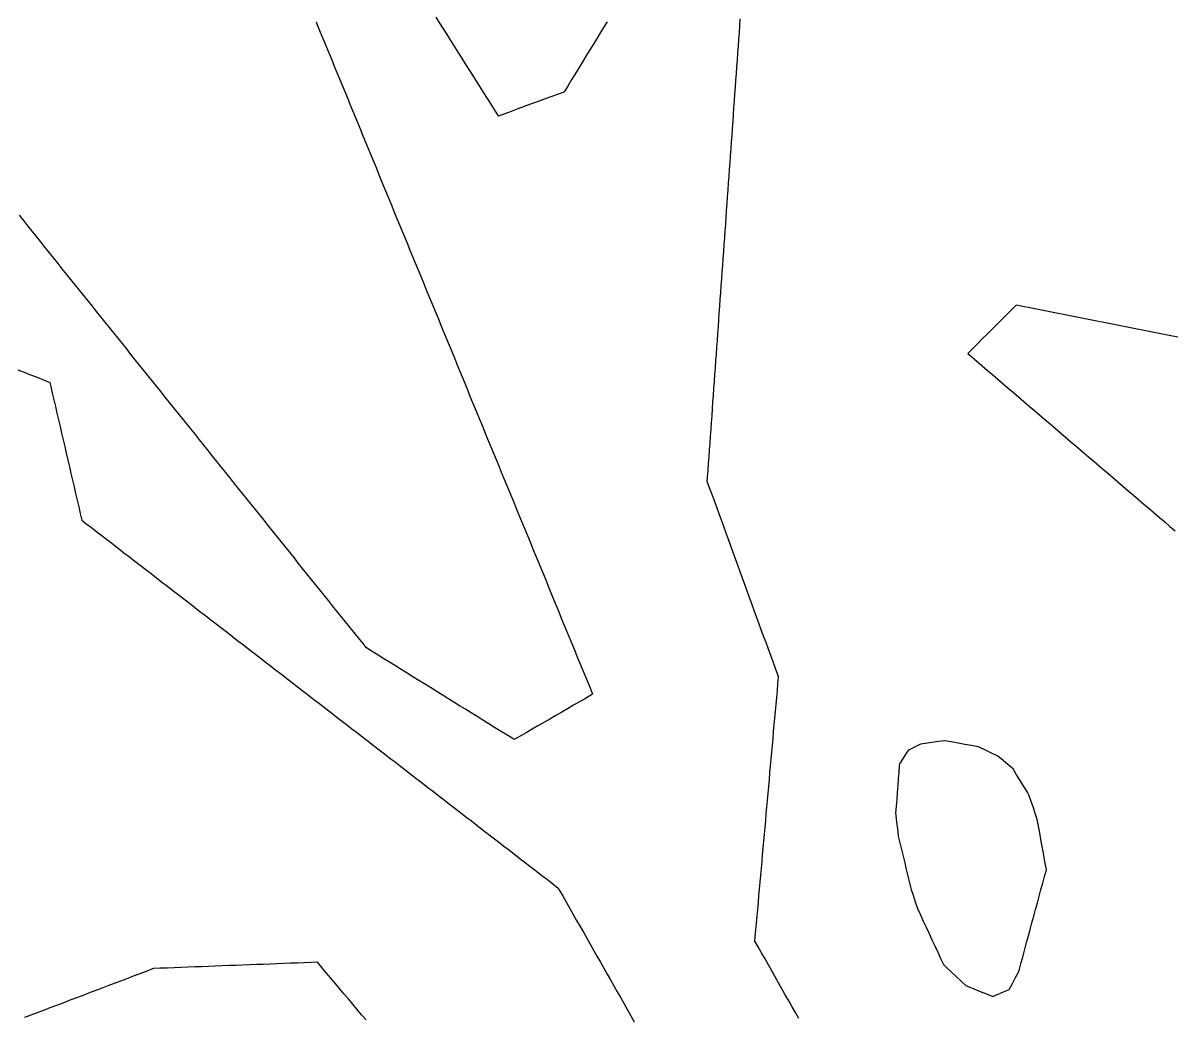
# Model space of a CAD drawing. Header units: millimetres. Extents: x 230 to 3347, y 514 to 5196.
# Drawn here: x 1375.1 to 1542.7, y 4253.3 to 4398.1 of the extents above; entities that cross this region are included whole.
import ezdxf

# ---------------------------------------------------------------- set-up
doc = ezdxf.new("R2010")
doc.units = ezdxf.units.MM
for name, color, linetype in [('ALL_ISLANDS', 7, 'Continuous'), ('OUTLINE_ISLAND_01', 7, 'Continuous'), ('OUTLINE_ISLAND_19', 7, 'Continuous')]:
    doc.layers.add(name, color=color, linetype=linetype)

msp = doc.modelspace()

# ---------------------------------------------------------------- linework, layer by layer
at = {"layer": 'ALL_ISLANDS'}
for points in [[(1417.828, 4398.2345), (1418.2086, 4397.3098), (1418.5892, 4396.385), (1418.9698, 4395.4603), (1419.3504, 4394.5355), (1419.731, 4393.6108), (1420.1116, 4392.6861), (1420.4922, 4391.7613), (1420.8728, 4390.8366), (1421.2534, 4389.9118), (1421.634, 4388.9871), (1422.0146, 4388.0624), (1422.3952, 4387.1376), (1422.7758, 4386.2129), (1423.1564, 4385.2881), (1423.537, 4384.3634), (1423.9176, 4383.4387), (1424.2982, 4382.5139), (1424.6788, 4381.5892), (1425.0594, 4380.6644), (1425.44, 4379.7397), (1425.8206, 4378.815), (1426.2012, 4377.8902), (1426.5818, 4376.9655), (1426.9624, 4376.0407), (1427.343, 4375.116), (1427.7236, 4374.1913), (1428.1042, 4373.2665), (1428.4848, 4372.3418), (1428.8654, 4371.417), (1429.246, 4370.4923), (1429.6266, 4369.5676), (1430.0072, 4368.6428), (1430.3878, 4367.7181), (1430.7684, 4366.7933), (1431.149, 4365.8686), (1431.5296, 4364.9439), (1431.9102, 4364.0191), (1432.2908, 4363.0944), (1432.6714, 4362.1696), (1433.052, 4361.2449), (1433.4326, 4360.3202), (1433.8132, 4359.3954), (1434.1938, 4358.4707), (1434.5744, 4357.546), (1434.955, 4356.6212), (1435.3356, 4355.6965), (1435.7162, 4354.7717), (1436.0968, 4353.847), (1436.4774, 4352.9223), (1436.858, 4351.9975), (1437.2386, 4351.0728), (1437.6192, 4350.148), (1437.9998, 4349.2233), (1438.3804, 4348.2986), (1438.761, 4347.3738), (1439.1416, 4346.4491), (1439.5222, 4345.5243), (1439.9028, 4344.5996), (1440.2834, 4343.6749), (1440.664, 4342.7501), (1441.0446, 4341.8254), (1441.4252, 4340.9006), (1441.8058, 4339.9759), (1442.1864, 4339.0512), (1442.567, 4338.1264), (1442.9476, 4337.2017), (1443.3282, 4336.2769), (1443.7088, 4335.3522), (1444.0894, 4334.4275), (1444.47, 4333.5027), (1444.8506, 4332.578), (1445.2312, 4331.6532), (1445.6118, 4330.7285), (1445.9925, 4329.8038), (1446.3731, 4328.879), (1446.7537, 4327.9543), (1447.1343, 4327.0295), (1447.5149, 4326.1048), (1447.8955, 4325.1801), (1448.2761, 4324.2553), (1448.6567, 4323.3306), (1449.0373, 4322.4058), (1449.4179, 4321.4811), (1449.7985, 4320.5564), (1450.1791, 4319.6316), (1450.5597, 4318.7069), (1450.9403, 4317.7821), (1451.3209, 4316.8574), (1451.7015, 4315.9327), (1452.0821, 4315.0079), (1452.4627, 4314.0832), (1452.8433, 4313.1585), (1453.2239, 4312.2337), (1453.6045, 4311.309), (1453.9851, 4310.3842), (1454.3657, 4309.4595), (1454.7463, 4308.5348), (1455.1269, 4307.61), (1455.5075, 4306.6853), (1455.8881, 4305.7605), (1456.2687, 4304.8358), (1456.6493, 4303.9111), (1457.0299, 4302.9863), (1457.4105, 4302.0616), (1457.7911, 4301.1368), (1458.1717, 4300.2121), (1457.9843, 4300.1034), (1457.1193, 4299.6017), (1456.2543, 4299.1), (1455.3893, 4298.5983), (1454.5242, 4298.0965), (1453.6592, 4297.5948), (1452.7942, 4297.0931), (1451.9292, 4296.5914), (1451.0641, 4296.0896), (1450.1991, 4295.5879), (1449.3341, 4295.0862), (1448.4691, 4294.5844), (1447.604, 4294.0827), (1446.739, 4293.581), (1446.4109, 4293.7846), (1445.5613, 4294.312), (1444.7116, 4294.8393), (1443.862, 4295.3667), (1443.0123, 4295.894), (1442.1627, 4296.4214), (1441.313, 4296.9487), (1440.4634, 4297.4761), (1439.6137, 4298.0034), (1438.764, 4298.5307), (1437.9144, 4299.0581), (1437.0647, 4299.5854), (1436.2151, 4300.1128), (1435.3654, 4300.6401), (1434.5158, 4301.1675), (1433.6661, 4301.6948), (1432.8165, 4302.2222), (1431.9668, 4302.7495), (1431.1172, 4303.2769), (1430.2675, 4303.8042), (1429.4179, 4304.3316), (1428.5682, 4304.8589), (1427.7186, 4305.3862), (1426.8689, 4305.9136), (1426.0193, 4306.4409), (1425.1696, 4306.9683), (1424.6362, 4307.633), (1424.0104, 4308.4129), (1423.3845, 4309.1928), (1422.7586, 4309.9727), (1422.1328, 4310.7527), (1421.5069, 4311.5326), (1420.881, 4312.3125), (1420.2551, 4313.0924), (1419.6293, 4313.8724), (1419.0034, 4314.6523), (1418.3775, 4315.4322), (1417.7516, 4316.2121), (1417.1258, 4316.9921), (1416.4999, 4317.772), (1415.874, 4318.5519), (1415.2481, 4319.3318), (1414.6223, 4320.1118), (1413.9964, 4320.8917), (1413.3705, 4321.6716), (1412.7446, 4322.4515), (1412.1188, 4323.2315), (1411.4929, 4324.0114), (1410.867, 4324.7913), (1410.2412, 4325.5712), (1409.6153, 4326.3512), (1408.9894, 4327.1311), (1408.3635, 4327.911), (1407.7377, 4328.6909), (1407.1118, 4329.4709), (1406.4859, 4330.2508), (1405.86, 4331.0307), (1405.2342, 4331.8106), (1404.6083, 4332.5906), (1403.9824, 4333.3705), (1403.3565, 4334.1504), (1402.7307, 4334.9303), (1402.1048, 4335.7103), (1401.4789, 4336.4902), (1400.853, 4337.2701), (1400.2272, 4338.05), (1399.6013, 4338.8299), (1398.9754, 4339.6099), (1398.3496, 4340.3898), (1397.7237, 4341.1697), (1397.0978, 4341.9496), (1396.4719, 4342.7296), (1395.8461, 4343.5095), (1395.2202, 4344.2894), (1394.5943, 4345.0693), (1393.9684, 4345.8493), (1393.3426, 4346.6292), (1392.7167, 4347.4091), (1392.0908, 4348.189), (1391.4649, 4348.969), (1390.8391, 4349.7489), (1390.2132, 4350.5288), (1389.5873, 4351.3087), (1388.9614, 4352.0887), (1388.3356, 4352.8686), (1387.7097, 4353.6485), (1387.0838, 4354.4284), (1386.458, 4355.2084), (1385.8321, 4355.9883), (1385.2062, 4356.7682), (1384.5803, 4357.5481), (1383.9545, 4358.3281), (1383.3286, 4359.108), (1382.7027, 4359.8879), (1382.0768, 4360.6678), (1381.451, 4361.4478), (1380.8251, 4362.2277), (1380.1992, 4363.0076), (1379.5733, 4363.7875), (1378.9475, 4364.5675), (1378.3216, 4365.3474), (1377.6957, 4366.1273), (1377.0699, 4366.9072), (1376.444, 4367.6872), (1375.8181, 4368.4671), (1375.1922, 4369.247), (1374.5664, 4370.0269)], [(1460.2899, 4398.2369), (1459.7668, 4397.3846), (1459.2437, 4396.5324), (1458.7206, 4395.6801), (1458.1975, 4394.8278), (1457.6744, 4393.9756), (1457.1513, 4393.1233), (1456.6282, 4392.271), (1456.1051, 4391.4187), (1455.582, 4390.5665), (1455.0589, 4389.7142), (1454.5358, 4388.8619), (1454.0127, 4388.0097), (1453.817, 4387.9375), (1452.8786, 4387.5918), (1451.9403, 4387.246), (1451.002, 4386.9003), (1450.0637, 4386.5546), (1449.1253, 4386.2088), (1448.187, 4385.8631), (1447.2487, 4385.5173), (1446.3103, 4385.1716), (1445.372, 4384.8258), (1444.4337, 4384.4801), (1444.4193, 4384.5029), (1443.8871, 4385.3495), (1443.3548, 4386.1961), (1442.8226, 4387.0427), (1442.2903, 4387.8892), (1441.758, 4388.7358), (1441.2258, 4389.5824), (1440.6935, 4390.429), (1440.1613, 4391.2756), (1439.629, 4392.1222), (1439.0967, 4392.9687), (1438.5645, 4393.8153), (1438.0322, 4394.6619), (1437.5, 4395.5085), (1436.9677, 4396.3551), (1436.4354, 4397.2016), (1435.9032, 4398.0482), (1435.3709, 4398.8948)], [(1488.2409, 4252.9151), (1487.748, 4253.7852), (1487.255, 4254.6553), (1486.7621, 4255.5254), (1486.2692, 4256.3955), (1485.7763, 4257.2655), (1485.2834, 4258.1356), (1484.7905, 4259.0057), (1484.2976, 4259.8758), (1483.8047, 4260.7459), (1483.3118, 4261.6159), (1482.8188, 4262.486), (1482.3259, 4263.3561), (1481.833, 4264.2262), (1481.8891, 4264.8513), (1481.9785, 4265.8473), (1482.0679, 4266.8433), (1482.1573, 4267.8393), (1482.2467, 4268.8353), (1482.3361, 4269.8313), (1482.4255, 4270.8273), (1482.5149, 4271.8233), (1482.6043, 4272.8193), (1482.6937, 4273.8153), (1482.7831, 4274.8113), (1482.8725, 4275.8073), (1482.9619, 4276.8032), (1483.0513, 4277.7992), (1483.1407, 4278.7952), (1483.2301, 4279.7912), (1483.3195, 4280.7872), (1483.4089, 4281.7832), (1483.4983, 4282.7792), (1483.5877, 4283.7752), (1483.6771, 4284.7712), (1483.7665, 4285.7672), (1483.8559, 4286.7632), (1483.9453, 4287.7592), (1484.0346, 4288.7552), (1484.124, 4289.7512), (1484.2134, 4290.7472), (1484.3028, 4291.7432), (1484.3922, 4292.7392), (1484.4816, 4293.7352), (1484.571, 4294.7312), (1484.6604, 4295.7272), (1484.7498, 4296.7232), (1484.8392, 4297.7192), (1484.9286, 4298.7152), (1485.018, 4299.7112), (1485.1074, 4300.7072), (1485.1968, 4301.7031), (1485.2862, 4302.6991), (1485.1678, 4303.0239), (1484.8253, 4303.9635), (1484.4829, 4304.903), (1484.1404, 4305.8425), (1483.7979, 4306.7821), (1483.4555, 4307.7216), (1483.113, 4308.6611), (1482.7706, 4309.6006), (1482.4281, 4310.5402), (1482.0856, 4311.4797), (1481.7432, 4312.4192), (1481.4007, 4313.3588), (1481.0582, 4314.2983), (1480.7158, 4315.2378), (1480.3733, 4316.1774), (1480.0308, 4317.1169), (1479.6884, 4318.0564), (1479.3459, 4318.9959), (1479.0034, 4319.9355), (1478.661, 4320.875), (1478.3185, 4321.8145), (1477.976, 4322.7541), (1477.6336, 4323.6936), (1477.2911, 4324.6331), (1476.9486, 4325.5727), (1476.6062, 4326.5122), (1476.2637, 4327.4517), (1475.9212, 4328.3913), (1475.5788, 4329.3308), (1475.2363, 4330.2703), (1474.8938, 4331.2098), (1474.9378, 4331.8254), (1475.009, 4332.8229), (1475.0803, 4333.8204), (1475.1515, 4334.8178), (1475.2227, 4335.8153), (1475.294, 4336.8127), (1475.3652, 4337.8102), (1475.4364, 4338.8077), (1475.5077, 4339.8051), (1475.5789, 4340.8026), (1475.6502, 4341.8), (1475.7214, 4342.7975), (1475.7926, 4343.795), (1475.8639, 4344.7924), (1475.9351, 4345.7899), (1476.0063, 4346.7873), (1476.0776, 4347.7848), (1476.1488, 4348.7823), (1476.22, 4349.7797), (1476.2913, 4350.7772), (1476.3625, 4351.7746), (1476.4338, 4352.7721), (1476.505, 4353.7696), (1476.5762, 4354.767), (1476.6475, 4355.7645), (1476.7187, 4356.7619), (1476.7899, 4357.7594), (1476.8612, 4358.7569), (1476.9324, 4359.7543), (1477.0036, 4360.7518), (1477.0749, 4361.7492), (1477.1461, 4362.7467), (1477.2174, 4363.7442), (1477.2886, 4364.7416), (1477.3598, 4365.7391), (1477.4311, 4366.7365), (1477.5023, 4367.734), (1477.5735, 4368.7314), (1477.6448, 4369.7289), (1477.716, 4370.7264), (1477.7872, 4371.7238), (1477.8585, 4372.7213), (1477.9297, 4373.7187), (1478.001, 4374.7162), (1478.0722, 4375.7137), (1478.1434, 4376.7111), (1478.2147, 4377.7086), (1478.2859, 4378.706), (1478.3571, 4379.7035), (1478.4284, 4380.701), (1478.4996, 4381.6984), (1478.5708, 4382.6959), (1478.6421, 4383.6933), (1478.7133, 4384.6908), (1478.7846, 4385.6883), (1478.8558, 4386.6857), (1478.927, 4387.6832), (1478.9983, 4388.6806), (1479.0695, 4389.6781), (1479.1407, 4390.6756), (1479.212, 4391.673), (1479.2832, 4392.6705), (1479.3544, 4393.6679), (1479.4257, 4394.6654), (1479.4969, 4395.6629), (1479.5682, 4396.6603), (1479.6394, 4397.6578), (1479.7106, 4398.6552)], [(1543.4948, 4352.2719), (1542.5139, 4352.466), (1541.5329, 4352.6602), (1540.5519, 4352.8544), (1539.571, 4353.0486), (1538.59, 4353.2427), (1537.609, 4353.4369), (1536.6281, 4353.6311), (1535.6471, 4353.8252), (1534.6661, 4354.0194), (1533.6852, 4354.2136), (1532.7042, 4354.4077), (1531.7232, 4354.6019), (1530.7423, 4354.7961), (1529.7613, 4354.9902), (1528.7803, 4355.1844), (1527.7994, 4355.3786), (1526.8184, 4355.5727), (1525.8374, 4355.7669), (1524.8564, 4355.9611), (1523.8755, 4356.1553), (1522.8945, 4356.3494), (1521.9135, 4356.5436), (1520.9326, 4356.7378), (1519.9516, 4356.9319), (1519.248, 4356.229), (1518.5406, 4355.5222), (1517.8332, 4354.8154), (1517.1257, 4354.1086), (1516.4183, 4353.4018), (1515.7109, 4352.695), (1515.0035, 4351.9882), (1514.296, 4351.2815), (1513.5886, 4350.5747), (1512.8812, 4349.8679), (1513.472, 4349.363), (1514.2322, 4348.7133), (1514.9924, 4348.0636), (1515.7525, 4347.4139), (1516.5127, 4346.7642), (1517.2729, 4346.1145), (1518.0331, 4345.4648), (1518.7933, 4344.8151), (1519.5535, 4344.1653), (1520.3137, 4343.5156), (1521.0739, 4342.8659), (1521.8341, 4342.2162), (1522.5942, 4341.5665), (1523.3544, 4340.9168), (1524.1146, 4340.2671), (1524.8748, 4339.6174), (1525.635, 4338.9677), (1526.3952, 4338.318), (1527.1554, 4337.6683), (1527.9156, 4337.0186), (1528.6758, 4336.3689), (1529.4359, 4335.7192), (1530.1961, 4335.0695), (1530.9563, 4334.4198), (1531.7165, 4333.7701), (1532.4767, 4333.1204), (1533.2369, 4332.4707), (1533.9971, 4331.821), (1534.7573, 4331.1713), (1535.5175, 4330.5216), (1536.2776, 4329.8719), (1537.0378, 4329.2222), (1537.798, 4328.5725), (1538.5582, 4327.9228), (1539.3184, 4327.2731), (1540.0786, 4326.6234), (1540.8388, 4325.9737), (1541.599, 4325.324), (1542.3592, 4324.6743), (1543.1194, 4324.0246)], [(1374.3539, 4347.5146), (1375.2822, 4347.1429), (1376.2105, 4346.7711), (1377.1389, 4346.3993), (1378.0672, 4346.0276), (1378.9955, 4345.6558), (1379.1341, 4345.0608), (1379.361, 4344.0869), (1379.5878, 4343.1129), (1379.8146, 4342.139), (1380.0415, 4341.1651), (1380.2683, 4340.1911), (1380.4952, 4339.2172), (1380.722, 4338.2433), (1380.9489, 4337.2693), (1381.1757, 4336.2954), (1381.4025, 4335.3215), (1381.6294, 4334.3475), (1381.8562, 4333.3736), (1382.0831, 4332.3997), (1382.3099, 4331.4257), (1382.5368, 4330.4518), (1382.7636, 4329.4779), (1382.9905, 4328.5039), (1383.2173, 4327.53), (1383.4441, 4326.5561), (1383.671, 4325.5822), (1384.2779, 4325.1137), (1385.0695, 4324.5026), (1385.8611, 4323.8916), (1386.6527, 4323.2806), (1387.4443, 4322.6695), (1388.2359, 4322.0585), (1389.0275, 4321.4475), (1389.8191, 4320.8364), (1390.6107, 4320.2254), (1391.4023, 4319.6144), (1392.1939, 4319.0033), (1392.9855, 4318.3923), (1393.7771, 4317.7812), (1394.5687, 4317.1702), (1395.3603, 4316.5592), (1396.1519, 4315.9481), (1396.9435, 4315.3371), (1397.7351, 4314.7261), (1398.5267, 4314.115), (1399.3183, 4313.504), (1400.1099, 4312.8929), (1400.9015, 4312.2819), (1401.6931, 4311.6709), (1402.4847, 4311.0598), (1403.2763, 4310.4488), (1404.0679, 4309.8378), (1404.8595, 4309.2267), (1405.6511, 4308.6157), (1406.4427, 4308.0046), (1407.2343, 4307.3936), (1408.0259, 4306.7826), (1408.8175, 4306.1715), (1409.6091, 4305.5605), (1410.4008, 4304.9495), (1411.1924, 4304.3384), (1411.984, 4303.7274), (1412.7756, 4303.1163), (1413.5672, 4302.5053), (1414.3588, 4301.8943), (1415.1504, 4301.2832), (1415.942, 4300.6722), (1416.7336, 4300.0612), (1417.5252, 4299.4501), (1418.3168, 4298.8391), (1419.1084, 4298.2281), (1419.9, 4297.617), (1420.6916, 4297.006), (1421.4832, 4296.3949), (1422.2748, 4295.7839), (1423.0664, 4295.1729), (1423.858, 4294.5618), (1424.6496, 4293.9508), (1425.4412, 4293.3398), (1426.2328, 4292.7287), (1427.0244, 4292.1177), (1427.816, 4291.5066), (1428.6076, 4290.8956), (1429.3992, 4290.2846), (1430.1908, 4289.6735), (1430.9824, 4289.0625), (1431.774, 4288.4515), (1432.5656, 4287.8404), (1433.3572, 4287.2294), (1434.1488, 4286.6183), (1434.9404, 4286.0073), (1435.732, 4285.3963), (1436.5236, 4284.7852), (1437.3152, 4284.1742), (1438.1068, 4283.5632), (1438.8984, 4282.9521), (1439.69, 4282.3411), (1440.4816, 4281.73), (1441.2732, 4281.119), (1442.0648, 4280.508), (1442.8564, 4279.8969), (1443.648, 4279.2859), (1444.4396, 4278.6749), (1445.2312, 4278.0638), (1446.0228, 4277.4528), (1446.8144, 4276.8418), (1447.606, 4276.2307), (1448.3976, 4275.6197), (1449.1892, 4275.0086), (1449.9808, 4274.3976), (1450.7724, 4273.7866), (1451.5641, 4273.1755), (1452.3557, 4272.5645), (1453.1473, 4271.9535), (1453.3598, 4271.5801), (1453.8546, 4270.7111), (1454.3494, 4269.8421), (1454.8442, 4268.9731), (1455.339, 4268.1041), (1455.8338, 4267.2351), (1456.3286, 4266.3661), (1456.8234, 4265.4971), (1457.3182, 4264.6281), (1457.813, 4263.7591), (1458.3078, 4262.8901), (1458.8027, 4262.0211), (1459.2975, 4261.1521), (1459.7923, 4260.2831), (1460.2871, 4259.4141), (1460.7819, 4258.545), (1461.2767, 4257.676), (1461.7715, 4256.807), (1462.2663, 4255.938), (1462.7611, 4255.069), (1463.2559, 4254.2), (1463.7507, 4253.331), (1464.2455, 4252.462)], [(1425.1257, 4252.7162), (1424.4815, 4253.4811), (1423.8374, 4254.246), (1423.1933, 4255.011), (1422.5492, 4255.7759), (1421.905, 4256.5408), (1421.2609, 4257.3057), (1420.6168, 4258.0706), (1419.9727, 4258.8355), (1419.3285, 4259.6005), (1418.6844, 4260.3654), (1418.0403, 4261.1303), (1417.12, 4261.0951), (1416.1208, 4261.0568), (1415.1215, 4261.0186), (1414.1222, 4260.9803), (1413.123, 4260.9421), (1412.1237, 4260.9038), (1411.1244, 4260.8656), (1410.1252, 4260.8273), (1409.1259, 4260.789), (1408.1266, 4260.7508), (1407.1274, 4260.7125), (1406.1281, 4260.6743), (1405.1288, 4260.636), (1404.1295, 4260.5978), (1403.1303, 4260.5595), (1402.131, 4260.5213), (1401.1317, 4260.483), (1400.1325, 4260.4447), (1399.1332, 4260.4065), (1398.1339, 4260.3682), (1397.1347, 4260.33), (1396.1354, 4260.2917), (1395.1361, 4260.2535), (1394.1369, 4260.2152), (1393.9868, 4260.1582), (1393.0519, 4259.8032), (1392.1171, 4259.4482), (1391.1822, 4259.0932), (1390.2473, 4258.7381), (1389.3125, 4258.3831), (1388.3776, 4258.0281), (1387.4428, 4257.6731), (1386.5079, 4257.318), (1385.5731, 4256.963), (1384.6382, 4256.608), (1383.7033, 4256.253), (1382.7685, 4255.898), (1381.8336, 4255.5429), (1380.8988, 4255.1879), (1379.9639, 4254.8329), (1379.0291, 4254.4779), (1378.0942, 4254.1228), (1377.1593, 4253.7678), (1376.2245, 4253.4128), (1375.2896, 4253.0578)]]:
    msp.add_lwpolyline(points, dxfattribs=at)
msp.add_lwpolyline([(1506.0049, 4292.937), (1505.1105, 4292.4898), (1504.2161, 4292.0426), (1504.0118, 4291.7332), (1503.4608, 4290.8987), (1502.9098, 4290.0642), (1502.8935, 4289.8493), (1502.8175, 4288.8522), (1502.7415, 4287.8551), (1502.6655, 4286.858), (1502.5895, 4285.8609), (1502.5136, 4284.8638), (1502.4376, 4283.8667), (1502.3616, 4282.8696), (1502.3952, 4282.556), (1502.502, 4281.5617), (1502.6087, 4280.5674), (1502.7154, 4279.5731), (1502.7347, 4279.4942), (1502.9719, 4278.5227), (1503.2091, 4277.5513), (1503.4463, 4276.5798), (1503.6835, 4275.6083), (1503.9207, 4274.6369), (1504.158, 4273.6654), (1504.3952, 4272.694), (1504.6324, 4271.7225), (1504.9082, 4270.888), (1505.222, 4269.9385), (1505.5358, 4268.989), (1505.5527, 4268.9525), (1505.9726, 4268.0449), (1506.3924, 4267.1373), (1506.8123, 4266.2298), (1507.2322, 4265.3222), (1507.6521, 4264.4146), (1508.072, 4263.507), (1508.4919, 4262.5995), (1508.9118, 4261.6919), (1509.3317, 4260.7843), (1509.7142, 4260.4284), (1510.4464, 4259.7472), (1511.1785, 4259.0661), (1511.9106, 4258.3849), (1512.6428, 4257.7038), (1512.8296, 4257.6287), (1513.7575, 4257.2558), (1514.6854, 4256.883), (1515.6132, 4256.5101), (1516.5411, 4256.1372), (1517.0826, 4256.3682), (1518.0025, 4256.7605), (1518.9223, 4257.1528), (1519.3825, 4258.0208), (1519.851, 4258.9043), (1520.3195, 4259.7878), (1520.4144, 4260.1376), (1520.6762, 4261.1028), (1520.9379, 4262.0679), (1521.1997, 4263.033), (1521.4615, 4263.9981), (1521.7232, 4264.9633), (1521.985, 4265.9284), (1522.2468, 4266.8935), (1522.5086, 4267.8587), (1522.7703, 4268.8238), (1523.0321, 4269.7889), (1523.2939, 4270.7541), (1523.5557, 4271.7192), (1523.8174, 4272.6843), (1524.0792, 4273.6494), (1524.341, 4274.6146), (1524.2583, 4275.0709), (1524.0801, 4276.0549), (1523.9019, 4277.0389), (1523.7237, 4278.0229), (1523.5456, 4279.0069), (1523.3674, 4279.9909), (1523.1892, 4280.9749), (1523.011, 4281.9588), (1522.7646, 4282.6865), (1522.444, 4283.6337), (1522.1233, 4284.5809), (1521.8027, 4285.5281), (1521.5694, 4285.9117), (1521.0498, 4286.7661), (1520.5302, 4287.6205), (1520.0106, 4288.4749), (1519.491, 4289.3293), (1518.7963, 4289.9111), (1518.0296, 4290.5531), (1517.2629, 4291.1951), (1517.1558, 4291.2456), (1516.251, 4291.6716), (1515.3463, 4292.0975), (1514.4416, 4292.5235), (1514.4127, 4292.5287), (1513.4287, 4292.7065), (1512.4446, 4292.8843), (1511.4605, 4293.0621), (1510.4765, 4293.2399), (1509.4924, 4293.4177), (1508.6308, 4293.2989), (1507.6402, 4293.1624), (1506.6496, 4293.0259)], close=True, dxfattribs=at)
at = {"layer": 'OUTLINE_ISLAND_01'}
for points in [[(1417.828, 4398.2345), (1418.2086, 4397.3098), (1418.5892, 4396.385), (1418.9698, 4395.4603), (1419.3504, 4394.5355), (1419.731, 4393.6108), (1420.1116, 4392.6861), (1420.4922, 4391.7613), (1420.8728, 4390.8366), (1421.2534, 4389.9118), (1421.634, 4388.9871), (1422.0146, 4388.0624), (1422.3952, 4387.1376), (1422.7758, 4386.2129), (1423.1564, 4385.2881), (1423.537, 4384.3634), (1423.9176, 4383.4387), (1424.2982, 4382.5139), (1424.6788, 4381.5892), (1425.0594, 4380.6644), (1425.44, 4379.7397), (1425.8206, 4378.815), (1426.2012, 4377.8902), (1426.5818, 4376.9655), (1426.9624, 4376.0407), (1427.343, 4375.116), (1427.7236, 4374.1913), (1428.1042, 4373.2665), (1428.4848, 4372.3418), (1428.8654, 4371.417), (1429.246, 4370.4923), (1429.6266, 4369.5676), (1430.0072, 4368.6428), (1430.3878, 4367.7181), (1430.7684, 4366.7933), (1431.149, 4365.8686), (1431.5296, 4364.9439), (1431.9102, 4364.0191), (1432.2908, 4363.0944), (1432.6714, 4362.1696), (1433.052, 4361.2449), (1433.4326, 4360.3202), (1433.8132, 4359.3954), (1434.1938, 4358.4707), (1434.5744, 4357.546), (1434.955, 4356.6212), (1435.3356, 4355.6965), (1435.7162, 4354.7717), (1436.0968, 4353.847), (1436.4774, 4352.9223), (1436.858, 4351.9975), (1437.2386, 4351.0728), (1437.6192, 4350.148), (1437.9998, 4349.2233), (1438.3804, 4348.2986), (1438.761, 4347.3738), (1439.1416, 4346.4491), (1439.5222, 4345.5243), (1439.9028, 4344.5996), (1440.2834, 4343.6749), (1440.664, 4342.7501), (1441.0446, 4341.8254), (1441.4252, 4340.9006), (1441.8058, 4339.9759), (1442.1864, 4339.0512), (1442.567, 4338.1264), (1442.9476, 4337.2017), (1443.3282, 4336.2769), (1443.7088, 4335.3522), (1444.0894, 4334.4275), (1444.47, 4333.5027), (1444.8506, 4332.578), (1445.2312, 4331.6532), (1445.6118, 4330.7285), (1445.9925, 4329.8038), (1446.3731, 4328.879), (1446.7537, 4327.9543), (1447.1343, 4327.0295), (1447.5149, 4326.1048), (1447.8955, 4325.1801), (1448.2761, 4324.2553), (1448.6567, 4323.3306), (1449.0373, 4322.4058), (1449.4179, 4321.4811), (1449.7985, 4320.5564), (1450.1791, 4319.6316), (1450.5597, 4318.7069), (1450.9403, 4317.7821), (1451.3209, 4316.8574), (1451.7015, 4315.9327), (1452.0821, 4315.0079), (1452.4627, 4314.0832), (1452.8433, 4313.1585), (1453.2239, 4312.2337), (1453.6045, 4311.309), (1453.9851, 4310.3842), (1454.3657, 4309.4595), (1454.7463, 4308.5348), (1455.1269, 4307.61), (1455.5075, 4306.6853), (1455.8881, 4305.7605), (1456.2687, 4304.8358), (1456.6493, 4303.9111), (1457.0299, 4302.9863), (1457.4105, 4302.0616), (1457.7911, 4301.1368), (1458.1717, 4300.2121), (1457.9843, 4300.1034), (1457.1193, 4299.6017), (1456.2543, 4299.1), (1455.3893, 4298.5983), (1454.5242, 4298.0965), (1453.6592, 4297.5948), (1452.7942, 4297.0931), (1451.9292, 4296.5914), (1451.0641, 4296.0896), (1450.1991, 4295.5879), (1449.3341, 4295.0862), (1448.4691, 4294.5844), (1447.604, 4294.0827), (1446.739, 4293.581), (1446.4109, 4293.7846), (1445.5613, 4294.312), (1444.7116, 4294.8393), (1443.862, 4295.3667), (1443.0123, 4295.894), (1442.1627, 4296.4214), (1441.313, 4296.9487), (1440.4634, 4297.4761), (1439.6137, 4298.0034), (1438.764, 4298.5307), (1437.9144, 4299.0581), (1437.0647, 4299.5854), (1436.2151, 4300.1128), (1435.3654, 4300.6401), (1434.5158, 4301.1675), (1433.6661, 4301.6948), (1432.8165, 4302.2222), (1431.9668, 4302.7495), (1431.1172, 4303.2769), (1430.2675, 4303.8042), (1429.4179, 4304.3316), (1428.5682, 4304.8589), (1427.7186, 4305.3862), (1426.8689, 4305.9136), (1426.0193, 4306.4409), (1425.1696, 4306.9683), (1424.6362, 4307.633), (1424.0104, 4308.4129), (1423.3845, 4309.1928), (1422.7586, 4309.9727), (1422.1328, 4310.7527), (1421.5069, 4311.5326), (1420.881, 4312.3125), (1420.2551, 4313.0924), (1419.6293, 4313.8724), (1419.0034, 4314.6523), (1418.3775, 4315.4322), (1417.7516, 4316.2121), (1417.1258, 4316.9921), (1416.4999, 4317.772), (1415.874, 4318.5519), (1415.2481, 4319.3318), (1414.6223, 4320.1118), (1413.9964, 4320.8917), (1413.3705, 4321.6716), (1412.7446, 4322.4515), (1412.1188, 4323.2315), (1411.4929, 4324.0114), (1410.867, 4324.7913), (1410.2412, 4325.5712), (1409.6153, 4326.3512), (1408.9894, 4327.1311), (1408.3635, 4327.911), (1407.7377, 4328.6909), (1407.1118, 4329.4709), (1406.4859, 4330.2508), (1405.86, 4331.0307), (1405.2342, 4331.8106), (1404.6083, 4332.5906), (1403.9824, 4333.3705), (1403.3565, 4334.1504), (1402.7307, 4334.9303), (1402.1048, 4335.7103), (1401.4789, 4336.4902), (1400.853, 4337.2701), (1400.2272, 4338.05), (1399.6013, 4338.8299), (1398.9754, 4339.6099), (1398.3496, 4340.3898), (1397.7237, 4341.1697), (1397.0978, 4341.9496), (1396.4719, 4342.7296), (1395.8461, 4343.5095), (1395.2202, 4344.2894), (1394.5943, 4345.0693), (1393.9684, 4345.8493), (1393.3426, 4346.6292), (1392.7167, 4347.4091), (1392.0908, 4348.189), (1391.4649, 4348.969), (1390.8391, 4349.7489), (1390.2132, 4350.5288), (1389.5873, 4351.3087), (1388.9614, 4352.0887), (1388.3356, 4352.8686), (1387.7097, 4353.6485), (1387.0838, 4354.4284), (1386.458, 4355.2084), (1385.8321, 4355.9883), (1385.2062, 4356.7682), (1384.5803, 4357.5481), (1383.9545, 4358.3281), (1383.3286, 4359.108), (1382.7027, 4359.8879), (1382.0768, 4360.6678), (1381.451, 4361.4478), (1380.8251, 4362.2277), (1380.1992, 4363.0076), (1379.5733, 4363.7875), (1378.9475, 4364.5675), (1378.3216, 4365.3474), (1377.6957, 4366.1273), (1377.0699, 4366.9072), (1376.444, 4367.6872), (1375.8181, 4368.4671), (1375.1922, 4369.247), (1374.5664, 4370.0269)], [(1460.2899, 4398.2369), (1459.7668, 4397.3846), (1459.2437, 4396.5324), (1458.7206, 4395.6801), (1458.1975, 4394.8278), (1457.6744, 4393.9756), (1457.1513, 4393.1233), (1456.6282, 4392.271), (1456.1051, 4391.4187), (1455.582, 4390.5665), (1455.0589, 4389.7142), (1454.5358, 4388.8619), (1454.0127, 4388.0097), (1453.817, 4387.9375), (1452.8786, 4387.5918), (1451.9403, 4387.246), (1451.002, 4386.9003), (1450.0637, 4386.5546), (1449.1253, 4386.2088), (1448.187, 4385.8631), (1447.2487, 4385.5173), (1446.3103, 4385.1716), (1445.372, 4384.8258), (1444.4337, 4384.4801), (1444.4193, 4384.5029), (1443.8871, 4385.3495), (1443.3548, 4386.1961), (1442.8226, 4387.0427), (1442.2903, 4387.8892), (1441.758, 4388.7358), (1441.2258, 4389.5824), (1440.6935, 4390.429), (1440.1613, 4391.2756), (1439.629, 4392.1222), (1439.0967, 4392.9687), (1438.5645, 4393.8153), (1438.0322, 4394.6619), (1437.5, 4395.5085), (1436.9677, 4396.3551), (1436.4354, 4397.2016), (1435.9032, 4398.0482), (1435.3709, 4398.8948)], [(1488.2409, 4252.9151), (1487.748, 4253.7852), (1487.255, 4254.6553), (1486.7621, 4255.5254), (1486.2692, 4256.3955), (1485.7763, 4257.2655), (1485.2834, 4258.1356), (1484.7905, 4259.0057), (1484.2976, 4259.8758), (1483.8047, 4260.7459), (1483.3118, 4261.6159), (1482.8188, 4262.486), (1482.3259, 4263.3561), (1481.833, 4264.2262), (1481.8891, 4264.8513), (1481.9785, 4265.8473), (1482.0679, 4266.8433), (1482.1573, 4267.8393), (1482.2467, 4268.8353), (1482.3361, 4269.8313), (1482.4255, 4270.8273), (1482.5149, 4271.8233), (1482.6043, 4272.8193), (1482.6937, 4273.8153), (1482.7831, 4274.8113), (1482.8725, 4275.8073), (1482.9619, 4276.8032), (1483.0513, 4277.7992), (1483.1407, 4278.7952), (1483.2301, 4279.7912), (1483.3195, 4280.7872), (1483.4089, 4281.7832), (1483.4983, 4282.7792), (1483.5877, 4283.7752), (1483.6771, 4284.7712), (1483.7665, 4285.7672), (1483.8559, 4286.7632), (1483.9453, 4287.7592), (1484.0346, 4288.7552), (1484.124, 4289.7512), (1484.2134, 4290.7472), (1484.3028, 4291.7432), (1484.3922, 4292.7392), (1484.4816, 4293.7352), (1484.571, 4294.7312), (1484.6604, 4295.7272), (1484.7498, 4296.7232), (1484.8392, 4297.7192), (1484.9286, 4298.7152), (1485.018, 4299.7112), (1485.1074, 4300.7072), (1485.1968, 4301.7031), (1485.2862, 4302.6991), (1485.1678, 4303.0239), (1484.8253, 4303.9635), (1484.4829, 4304.903), (1484.1404, 4305.8425), (1483.7979, 4306.7821), (1483.4555, 4307.7216), (1483.113, 4308.6611), (1482.7706, 4309.6006), (1482.4281, 4310.5402), (1482.0856, 4311.4797), (1481.7432, 4312.4192), (1481.4007, 4313.3588), (1481.0582, 4314.2983), (1480.7158, 4315.2378), (1480.3733, 4316.1774), (1480.0308, 4317.1169), (1479.6884, 4318.0564), (1479.3459, 4318.9959), (1479.0034, 4319.9355), (1478.661, 4320.875), (1478.3185, 4321.8145), (1477.976, 4322.7541), (1477.6336, 4323.6936), (1477.2911, 4324.6331), (1476.9486, 4325.5727), (1476.6062, 4326.5122), (1476.2637, 4327.4517), (1475.9212, 4328.3913), (1475.5788, 4329.3308), (1475.2363, 4330.2703), (1474.8938, 4331.2098), (1474.9378, 4331.8254), (1475.009, 4332.8229), (1475.0803, 4333.8204), (1475.1515, 4334.8178), (1475.2227, 4335.8153), (1475.294, 4336.8127), (1475.3652, 4337.8102), (1475.4364, 4338.8077), (1475.5077, 4339.8051), (1475.5789, 4340.8026), (1475.6502, 4341.8), (1475.7214, 4342.7975), (1475.7926, 4343.795), (1475.8639, 4344.7924), (1475.9351, 4345.7899), (1476.0063, 4346.7873), (1476.0776, 4347.7848), (1476.1488, 4348.7823), (1476.22, 4349.7797), (1476.2913, 4350.7772), (1476.3625, 4351.7746), (1476.4338, 4352.7721), (1476.505, 4353.7696), (1476.5762, 4354.767), (1476.6475, 4355.7645), (1476.7187, 4356.7619), (1476.7899, 4357.7594), (1476.8612, 4358.7569), (1476.9324, 4359.7543), (1477.0036, 4360.7518), (1477.0749, 4361.7492), (1477.1461, 4362.7467), (1477.2174, 4363.7442), (1477.2886, 4364.7416), (1477.3598, 4365.7391), (1477.4311, 4366.7365), (1477.5023, 4367.734), (1477.5735, 4368.7314), (1477.6448, 4369.7289), (1477.716, 4370.7264), (1477.7872, 4371.7238), (1477.8585, 4372.7213), (1477.9297, 4373.7187), (1478.001, 4374.7162), (1478.0722, 4375.7137), (1478.1434, 4376.7111), (1478.2147, 4377.7086), (1478.2859, 4378.706), (1478.3571, 4379.7035), (1478.4284, 4380.701), (1478.4996, 4381.6984), (1478.5708, 4382.6959), (1478.6421, 4383.6933), (1478.7133, 4384.6908), (1478.7846, 4385.6883), (1478.8558, 4386.6857), (1478.927, 4387.6832), (1478.9983, 4388.6806), (1479.0695, 4389.6781), (1479.1407, 4390.6756), (1479.212, 4391.673), (1479.2832, 4392.6705), (1479.3544, 4393.6679), (1479.4257, 4394.6654), (1479.4969, 4395.6629), (1479.5682, 4396.6603), (1479.6394, 4397.6578), (1479.7106, 4398.6552)], [(1543.4948, 4352.2719), (1542.5139, 4352.466), (1541.5329, 4352.6602), (1540.5519, 4352.8544), (1539.571, 4353.0486), (1538.59, 4353.2427), (1537.609, 4353.4369), (1536.6281, 4353.6311), (1535.6471, 4353.8252), (1534.6661, 4354.0194), (1533.6852, 4354.2136), (1532.7042, 4354.4077), (1531.7232, 4354.6019), (1530.7423, 4354.7961), (1529.7613, 4354.9902), (1528.7803, 4355.1844), (1527.7994, 4355.3786), (1526.8184, 4355.5727), (1525.8374, 4355.7669), (1524.8564, 4355.9611), (1523.8755, 4356.1553), (1522.8945, 4356.3494), (1521.9135, 4356.5436), (1520.9326, 4356.7378), (1519.9516, 4356.9319), (1519.248, 4356.229), (1518.5406, 4355.5222), (1517.8332, 4354.8154), (1517.1257, 4354.1086), (1516.4183, 4353.4018), (1515.7109, 4352.695), (1515.0035, 4351.9882), (1514.296, 4351.2815), (1513.5886, 4350.5747), (1512.8812, 4349.8679), (1513.472, 4349.363), (1514.2322, 4348.7133), (1514.9924, 4348.0636), (1515.7525, 4347.4139), (1516.5127, 4346.7642), (1517.2729, 4346.1145), (1518.0331, 4345.4648), (1518.7933, 4344.8151), (1519.5535, 4344.1653), (1520.3137, 4343.5156), (1521.0739, 4342.8659), (1521.8341, 4342.2162), (1522.5942, 4341.5665), (1523.3544, 4340.9168), (1524.1146, 4340.2671), (1524.8748, 4339.6174), (1525.635, 4338.9677), (1526.3952, 4338.318), (1527.1554, 4337.6683), (1527.9156, 4337.0186), (1528.6758, 4336.3689), (1529.4359, 4335.7192), (1530.1961, 4335.0695), (1530.9563, 4334.4198), (1531.7165, 4333.7701), (1532.4767, 4333.1204), (1533.2369, 4332.4707), (1533.9971, 4331.821), (1534.7573, 4331.1713), (1535.5175, 4330.5216), (1536.2776, 4329.8719), (1537.0378, 4329.2222), (1537.798, 4328.5725), (1538.5582, 4327.9228), (1539.3184, 4327.2731), (1540.0786, 4326.6234), (1540.8388, 4325.9737), (1541.599, 4325.324), (1542.3592, 4324.6743), (1543.1194, 4324.0246)], [(1374.3539, 4347.5146), (1375.2822, 4347.1429), (1376.2105, 4346.7711), (1377.1389, 4346.3993), (1378.0672, 4346.0276), (1378.9955, 4345.6558), (1379.1341, 4345.0608), (1379.361, 4344.0869), (1379.5878, 4343.1129), (1379.8146, 4342.139), (1380.0415, 4341.1651), (1380.2683, 4340.1911), (1380.4952, 4339.2172), (1380.722, 4338.2433), (1380.9489, 4337.2693), (1381.1757, 4336.2954), (1381.4025, 4335.3215), (1381.6294, 4334.3475), (1381.8562, 4333.3736), (1382.0831, 4332.3997), (1382.3099, 4331.4257), (1382.5368, 4330.4518), (1382.7636, 4329.4779), (1382.9905, 4328.5039), (1383.2173, 4327.53), (1383.4441, 4326.5561), (1383.671, 4325.5822), (1384.2779, 4325.1137), (1385.0695, 4324.5026), (1385.8611, 4323.8916), (1386.6527, 4323.2806), (1387.4443, 4322.6695), (1388.2359, 4322.0585), (1389.0275, 4321.4475), (1389.8191, 4320.8364), (1390.6107, 4320.2254), (1391.4023, 4319.6144), (1392.1939, 4319.0033), (1392.9855, 4318.3923), (1393.7771, 4317.7812), (1394.5687, 4317.1702), (1395.3603, 4316.5592), (1396.1519, 4315.9481), (1396.9435, 4315.3371), (1397.7351, 4314.7261), (1398.5267, 4314.115), (1399.3183, 4313.504), (1400.1099, 4312.8929), (1400.9015, 4312.2819), (1401.6931, 4311.6709), (1402.4847, 4311.0598), (1403.2763, 4310.4488), (1404.0679, 4309.8378), (1404.8595, 4309.2267), (1405.6511, 4308.6157), (1406.4427, 4308.0046), (1407.2343, 4307.3936), (1408.0259, 4306.7826), (1408.8175, 4306.1715), (1409.6091, 4305.5605), (1410.4008, 4304.9495), (1411.1924, 4304.3384), (1411.984, 4303.7274), (1412.7756, 4303.1163), (1413.5672, 4302.5053), (1414.3588, 4301.8943), (1415.1504, 4301.2832), (1415.942, 4300.6722), (1416.7336, 4300.0612), (1417.5252, 4299.4501), (1418.3168, 4298.8391), (1419.1084, 4298.2281), (1419.9, 4297.617), (1420.6916, 4297.006), (1421.4832, 4296.3949), (1422.2748, 4295.7839), (1423.0664, 4295.1729), (1423.858, 4294.5618), (1424.6496, 4293.9508), (1425.4412, 4293.3398), (1426.2328, 4292.7287), (1427.0244, 4292.1177), (1427.816, 4291.5066), (1428.6076, 4290.8956), (1429.3992, 4290.2846), (1430.1908, 4289.6735), (1430.9824, 4289.0625), (1431.774, 4288.4515), (1432.5656, 4287.8404), (1433.3572, 4287.2294), (1434.1488, 4286.6183), (1434.9404, 4286.0073), (1435.732, 4285.3963), (1436.5236, 4284.7852), (1437.3152, 4284.1742), (1438.1068, 4283.5632), (1438.8984, 4282.9521), (1439.69, 4282.3411), (1440.4816, 4281.73), (1441.2732, 4281.119), (1442.0648, 4280.508), (1442.8564, 4279.8969), (1443.648, 4279.2859), (1444.4396, 4278.6749), (1445.2312, 4278.0638), (1446.0228, 4277.4528), (1446.8144, 4276.8418), (1447.606, 4276.2307), (1448.3976, 4275.6197), (1449.1892, 4275.0086), (1449.9808, 4274.3976), (1450.7724, 4273.7866), (1451.5641, 4273.1755), (1452.3557, 4272.5645), (1453.1473, 4271.9535), (1453.3598, 4271.5801), (1453.8546, 4270.7111), (1454.3494, 4269.8421), (1454.8442, 4268.9731), (1455.339, 4268.1041), (1455.8338, 4267.2351), (1456.3286, 4266.3661), (1456.8234, 4265.4971), (1457.3182, 4264.6281), (1457.813, 4263.7591), (1458.3078, 4262.8901), (1458.8027, 4262.0211), (1459.2975, 4261.1521), (1459.7923, 4260.2831), (1460.2871, 4259.4141), (1460.7819, 4258.545), (1461.2767, 4257.676), (1461.7715, 4256.807), (1462.2663, 4255.938), (1462.7611, 4255.069), (1463.2559, 4254.2), (1463.7507, 4253.331), (1464.2455, 4252.462)], [(1425.1257, 4252.7162), (1424.4815, 4253.4811), (1423.8374, 4254.246), (1423.1933, 4255.011), (1422.5492, 4255.7759), (1421.905, 4256.5408), (1421.2609, 4257.3057), (1420.6168, 4258.0706), (1419.9727, 4258.8355), (1419.3285, 4259.6005), (1418.6844, 4260.3654), (1418.0403, 4261.1303), (1417.12, 4261.0951), (1416.1208, 4261.0568), (1415.1215, 4261.0186), (1414.1222, 4260.9803), (1413.123, 4260.9421), (1412.1237, 4260.9038), (1411.1244, 4260.8656), (1410.1252, 4260.8273), (1409.1259, 4260.789), (1408.1266, 4260.7508), (1407.1274, 4260.7125), (1406.1281, 4260.6743), (1405.1288, 4260.636), (1404.1295, 4260.5978), (1403.1303, 4260.5595), (1402.131, 4260.5213), (1401.1317, 4260.483), (1400.1325, 4260.4447), (1399.1332, 4260.4065), (1398.1339, 4260.3682), (1397.1347, 4260.33), (1396.1354, 4260.2917), (1395.1361, 4260.2535), (1394.1369, 4260.2152), (1393.9868, 4260.1582), (1393.0519, 4259.8032), (1392.1171, 4259.4482), (1391.1822, 4259.0932), (1390.2473, 4258.7381), (1389.3125, 4258.3831), (1388.3776, 4258.0281), (1387.4428, 4257.6731), (1386.5079, 4257.318), (1385.5731, 4256.963), (1384.6382, 4256.608), (1383.7033, 4256.253), (1382.7685, 4255.898), (1381.8336, 4255.5429), (1380.8988, 4255.1879), (1379.9639, 4254.8329), (1379.0291, 4254.4779), (1378.0942, 4254.1228), (1377.1593, 4253.7678), (1376.2245, 4253.4128), (1375.2896, 4253.0578)]]:
    msp.add_lwpolyline(points, dxfattribs=at)
at = {"layer": 'OUTLINE_ISLAND_19'}
msp.add_lwpolyline([(1506.0049, 4292.937), (1505.1105, 4292.4898), (1504.2161, 4292.0426), (1504.0118, 4291.7332), (1503.4608, 4290.8987), (1502.9098, 4290.0642), (1502.8935, 4289.8493), (1502.8175, 4288.8522), (1502.7415, 4287.8551), (1502.6655, 4286.858), (1502.5895, 4285.8609), (1502.5136, 4284.8638), (1502.4376, 4283.8667), (1502.3616, 4282.8696), (1502.3952, 4282.556), (1502.502, 4281.5617), (1502.6087, 4280.5674), (1502.7154, 4279.5731), (1502.7347, 4279.4942), (1502.9719, 4278.5227), (1503.2091, 4277.5513), (1503.4463, 4276.5798), (1503.6835, 4275.6083), (1503.9207, 4274.6369), (1504.158, 4273.6654), (1504.3952, 4272.694), (1504.6324, 4271.7225), (1504.9082, 4270.888), (1505.222, 4269.9385), (1505.5358, 4268.989), (1505.5527, 4268.9525), (1505.9726, 4268.0449), (1506.3924, 4267.1373), (1506.8123, 4266.2298), (1507.2322, 4265.3222), (1507.6521, 4264.4146), (1508.072, 4263.507), (1508.4919, 4262.5995), (1508.9118, 4261.6919), (1509.3317, 4260.7843), (1509.7142, 4260.4284), (1510.4464, 4259.7472), (1511.1785, 4259.0661), (1511.9106, 4258.3849), (1512.6428, 4257.7038), (1512.8296, 4257.6287), (1513.7575, 4257.2558), (1514.6854, 4256.883), (1515.6132, 4256.5101), (1516.5411, 4256.1372), (1517.0826, 4256.3682), (1518.0025, 4256.7605), (1518.9223, 4257.1528), (1519.3825, 4258.0208), (1519.851, 4258.9043), (1520.3195, 4259.7878), (1520.4144, 4260.1376), (1520.6762, 4261.1028), (1520.9379, 4262.0679), (1521.1997, 4263.033), (1521.4615, 4263.9981), (1521.7232, 4264.9633), (1521.985, 4265.9284), (1522.2468, 4266.8935), (1522.5086, 4267.8587), (1522.7703, 4268.8238), (1523.0321, 4269.7889), (1523.2939, 4270.7541), (1523.5557, 4271.7192), (1523.8174, 4272.6843), (1524.0792, 4273.6494), (1524.341, 4274.6146), (1524.2583, 4275.0709), (1524.0801, 4276.0549), (1523.9019, 4277.0389), (1523.7237, 4278.0229), (1523.5456, 4279.0069), (1523.3674, 4279.9909), (1523.1892, 4280.9749), (1523.011, 4281.9588), (1522.7646, 4282.6865), (1522.444, 4283.6337), (1522.1233, 4284.5809), (1521.8027, 4285.5281), (1521.5694, 4285.9117), (1521.0498, 4286.7661), (1520.5302, 4287.6205), (1520.0106, 4288.4749), (1519.491, 4289.3293), (1518.7963, 4289.9111), (1518.0296, 4290.5531), (1517.2629, 4291.1951), (1517.1558, 4291.2456), (1516.251, 4291.6716), (1515.3463, 4292.0975), (1514.4416, 4292.5235), (1514.4127, 4292.5287), (1513.4287, 4292.7065), (1512.4446, 4292.8843), (1511.4605, 4293.0621), (1510.4765, 4293.2399), (1509.4924, 4293.4177), (1508.6308, 4293.2989), (1507.6402, 4293.1624), (1506.6496, 4293.0259)], close=True, dxfattribs=at)

doc.saveas('drawing.dxf')
